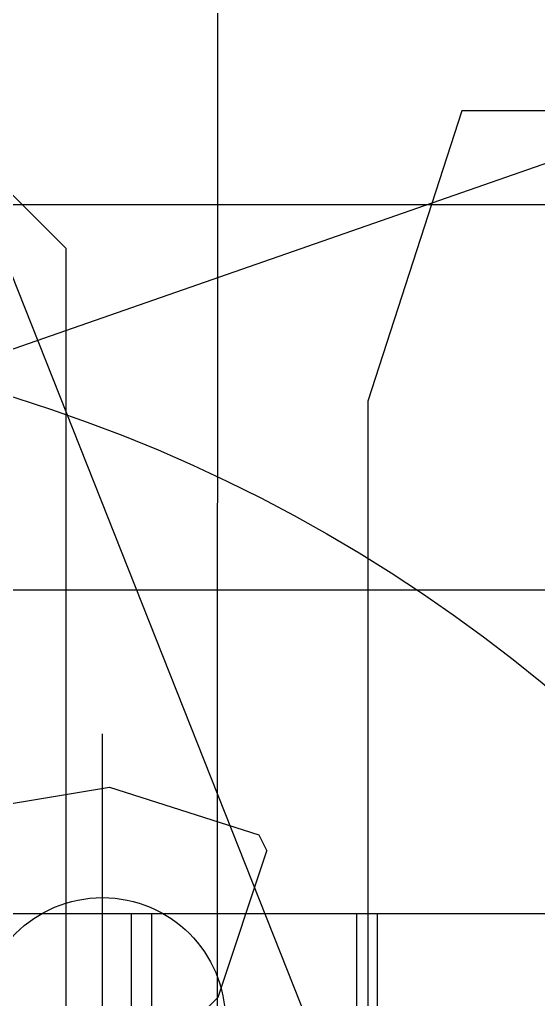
# Model space of a CAD drawing. Extents: x -381 to 213, y -63 to 250.
# Drawn here: x -61.76 to -55.43, y 40.87 to 52.83 of the extents above; entities that cross this region are included whole.
import ezdxf

# ---------------------------------------------------------------- set-up
doc = ezdxf.new("R2010")
doc.units = 0
doc.header["$MEASUREMENT"] = 0
for name, pattern in [('K5LT65535', [0]), ('K5LT_AXLED', [19.5, 15, -1.5, 1.5, -1.5]), ('K5LT_BASIC', [0])]:
    doc.linetypes.add(name, pattern=pattern)
doc.layers.add('Системный слой', color=7, linetype='Continuous')

# ---------------------------------------------------------------- blocks, each defined once
blk = doc.blocks.new('*U')
at = {"layer": 'Системный слой', "color": 5, "linetype": 'K5LT_BASIC'}
for p, q in [((-110.178, 33.852), (-110.15, 86.852)), ((153.224, 36.243), (153.323, 36.05)), ((153.224, 36.243), (153.323, 36.05)), ((43.495, 21.831), (-41.505, 21.831)), ((33.617, 13.178), (42.617, 13.178)), ((36.116, 13.179), (39.116, 13.179)), ((36.116, -1.821), (36.116, 13.179)), ((36.365, 13.179), (38.865, 13.179)), ((36.365, -1.821), (36.365, 13.179)), ((38.865, 13.179), (38.865, -1.821)), ((39.116, 13.179), (39.116, -1.821))]:
    blk.add_line(p, q, dxfattribs=at)
at = {"layer": 'Системный слой', "color": 30, "linetype": 'K5LT_AXLED'}
blk.add_line((35.763, 11.874), (35.763, 15.374), dxfattribs=at)
at = {"layer": 'Системный слой', "color": 5, "linetype": 'K5LT_BASIC'}
for points in [[(148.665, 36.371), (151.402, 36.827), (153.224, 36.243)], [(148.665, 36.371), (151.402, 36.827), (153.224, 36.243)], [(150.761, 32.276), (152.729, 34.264), (153.323, 36.05)], [(150.761, 32.276), (152.729, 34.264), (153.323, 36.05)]]:
    blk.add_lwpolyline(points, dxfattribs=at)
blk = doc.blocks.new('*F')
at = {"layer": 'Системный слой', "color": 5, "linetype": 'K5LT65535'}
for points in [[(-51.102, 49.761), (-128.234, 22.87), (-130.112, 20.429), (-130.112, 14.065), (-53.877, 14.065), (-43.829, 42.392), (-43.829, 45.933)], [(57.084, 15.692), (54.357, 42.488), (52.06, 44.784), (7.561, 44.784), (6.412, 41.243), (6.412, -18.732)], [(-51.58, 12.152), (-51.58, 15.788), (-42.68, 41.722), (-39.714, 44.689), (1.149, 44.689), (2.728, 43.11), (2.728, -18.333), (0.766, -21.534), (-1.148, -21.534)], [(51.001, 17.128), (12.537, 17.128), (12.537, 38.66), (15.36, 41.483), (49.093, 41.483), (50.983, 39.593), (51.001, 17.128)]]:
    blk.add_lwpolyline(points, dxfattribs=at)
at = {"layer": 'Системный слой', "color": 5, "linetype": 'K5LT_BASIC'}
for centre, radius in [((94.013, 5.981), 62.534), ((94.013, 5.981), 62.534), ((29.045, 1.333), 19), ((35.763, 11.874), 1.5)]:
    blk.add_circle(centre, radius, dxfattribs=at)
at = {"layer": 'Системный слой'}
blk.add_blockref('*U', (0, 0), dxfattribs=at)
blk.add_blockref('*U', (0, 0), dxfattribs=at)
blk.add_blockref('*U', (0, 0), dxfattribs=at)
blk.add_blockref('*U', (0, 0), dxfattribs=at)
blk.add_blockref('*U', (0, 0), dxfattribs=at)
blk.add_blockref('*U', (0, 0), dxfattribs=at)
blk.add_blockref('*U', (0, 0), dxfattribs=at)
blk.add_blockref('*U', (0, 0), dxfattribs=at)
blk.add_blockref('*U', (0, 0), dxfattribs=at)
blk.add_blockref('*U', (0, 0), dxfattribs=at)
blk.add_blockref('*U', (0, 0), dxfattribs=at)
blk.add_blockref('*U', (0, 0), dxfattribs=at)
blk.add_blockref('*U', (0, 0), dxfattribs=at)
blk.add_blockref('*U', (0, 0), dxfattribs=at)
blk.add_blockref('*U', (0, 0), dxfattribs=at)
blk.add_blockref('*U', (0, 0), dxfattribs=at)
blk.add_blockref('*U', (0, 0), dxfattribs=at)
blk.add_blockref('*U', (0, 0), dxfattribs=at)
blk.add_blockref('*U', (0, 0), dxfattribs=at)
blk.add_blockref('*U', (0, 0), dxfattribs=at)
blk.add_blockref('*U', (0, 0), dxfattribs=at)
blk.add_blockref('*U', (0, 0), dxfattribs=at)
blk.add_blockref('*U', (0, 0), dxfattribs=at)
blk.add_blockref('*U', (0, 0), dxfattribs=at)
blk.add_blockref('*U', (0, 0), dxfattribs=at)
blk.add_blockref('*U', (0, 0), dxfattribs=at)
blk.add_blockref('*U', (0, 0), dxfattribs=at)
blk.add_blockref('*U', (0, 0), dxfattribs=at)
blk.add_blockref('*U', (0, 0), dxfattribs=at)
blk.add_blockref('*U', (0, 0), dxfattribs=at)
blk.add_blockref('*U', (0, 0), dxfattribs=at)
blk.add_blockref('*U', (0, 0), dxfattribs=at)
blk.add_blockref('*U', (0, 0), dxfattribs=at)
blk.add_blockref('*U', (0, 0), dxfattribs=at)
blk.add_blockref('*U', (0, 0), dxfattribs=at)
blk.add_blockref('*U', (0, 0), dxfattribs=at)
blk.add_blockref('*U', (0, 0), dxfattribs=at)
blk.add_blockref('*U', (0, 0), dxfattribs=at)
blk.add_blockref('*U', (0, 0), dxfattribs=at)
blk.add_blockref('*U', (0, 0), dxfattribs=at)
blk.add_blockref('*U', (0, 0), dxfattribs=at)
blk.add_blockref('*U', (0, 0), dxfattribs=at)
blk.add_blockref('*U', (0, 0), dxfattribs=at)
blk.add_blockref('*U', (0, 0), dxfattribs=at)
blk.add_blockref('*U', (0, 0), dxfattribs=at)
blk.add_blockref('*U', (0, 0), dxfattribs=at)
blk.add_blockref('*U', (0, 0), dxfattribs=at)
blk.add_blockref('*U', (0, 0), dxfattribs=at)
blk.add_blockref('*U', (0, 0), dxfattribs=at)
blk.add_blockref('*U', (0, 0), dxfattribs=at)
blk.add_blockref('*U', (0, 0), dxfattribs=at)
blk.add_blockref('*U', (0, 0), dxfattribs=at)
blk.add_blockref('*U', (0, 0), dxfattribs=at)
blk.add_blockref('*U', (0, 0), dxfattribs=at)
blk.add_blockref('*U', (0, 0), dxfattribs=at)
blk.add_blockref('*U', (0, 0), dxfattribs=at)
blk.add_blockref('*U', (0, 0), dxfattribs=at)
blk.add_blockref('*U', (0, 0), dxfattribs=at)
blk.add_blockref('*U', (0, 0), dxfattribs=at)
blk.add_blockref('*U', (0, 0), dxfattribs=at)
blk.add_blockref('*U', (0, 0), dxfattribs=at)
blk.add_blockref('*U', (0, 0), dxfattribs=at)
blk.add_blockref('*U', (0, 0), dxfattribs=at)
blk.add_blockref('*U', (0, 0), dxfattribs=at)
blk.add_blockref('*U', (0, 0), dxfattribs=at)
blk.add_blockref('*U', (0, 0), dxfattribs=at)
blk.add_blockref('*U', (0, 0), dxfattribs=at)
blk.add_blockref('*U', (0, 0), dxfattribs=at)
blk.add_blockref('*U', (0, 0), dxfattribs=at)
blk.add_blockref('*U', (0, 0), dxfattribs=at)
blk.add_blockref('*U', (0, 0), dxfattribs=at)
blk.add_blockref('*U', (0, 0), dxfattribs=at)
blk.add_blockref('*U', (0, 0), dxfattribs=at)
blk.add_blockref('*U', (0, 0), dxfattribs=at)
blk.add_blockref('*U', (0, 0), dxfattribs=at)
blk.add_blockref('*U', (0, 0), dxfattribs=at)
blk.add_blockref('*U', (0, 0), dxfattribs=at)
blk.add_blockref('*U', (0, 0), dxfattribs=at)
blk.add_blockref('*U', (0, 0), dxfattribs=at)
blk.add_blockref('*U', (0, 0), dxfattribs=at)
blk.add_blockref('*U', (0, 0), dxfattribs=at)
blk.add_blockref('*U', (0, 0), dxfattribs=at)
blk.add_blockref('*U', (0, 0), dxfattribs=at)
blk.add_blockref('*U', (0, 0), dxfattribs=at)
blk.add_blockref('*U', (0, 0), dxfattribs=at)
blk.add_blockref('*U', (0, 0), dxfattribs=at)
blk.add_blockref('*U', (0, 0), dxfattribs=at)
blk.add_blockref('*U', (0, 0), dxfattribs=at)
blk.add_blockref('*U', (0, 0), dxfattribs=at)
blk.add_blockref('*U', (0, 0), dxfattribs=at)
blk.add_blockref('*U', (0, 0), dxfattribs=at)
blk.add_blockref('*U', (0, 0), dxfattribs=at)
blk.add_blockref('*U', (0, 0), dxfattribs=at)
blk.add_blockref('*U', (0, 0), dxfattribs=at)
blk.add_blockref('*U', (0, 0), dxfattribs=at)
blk.add_blockref('*U', (0, 0), dxfattribs=at)
blk.add_blockref('*U', (0, 0), dxfattribs=at)
blk.add_blockref('*U', (0, 0), dxfattribs=at)
blk.add_blockref('*U', (0, 0), dxfattribs=at)
blk.add_blockref('*U', (0, 0), dxfattribs=at)
blk.add_blockref('*U', (0, 0), dxfattribs=at)
blk.add_blockref('*U', (0, 0), dxfattribs=at)
blk.add_blockref('*U', (0, 0), dxfattribs=at)
blk.add_blockref('*U', (0, 0), dxfattribs=at)
blk.add_blockref('*U', (0, 0), dxfattribs=at)
blk.add_blockref('*U', (0, 0), dxfattribs=at)
blk.add_blockref('*U', (0, 0), dxfattribs=at)
blk.add_blockref('*U', (0, 0), dxfattribs=at)
blk.add_blockref('*U', (0, 0), dxfattribs=at)
blk.add_blockref('*U', (0, 0), dxfattribs=at)
blk.add_blockref('*U', (0, 0), dxfattribs=at)
blk.add_blockref('*U', (0, 0), dxfattribs=at)
blk.add_blockref('*U', (0, 0), dxfattribs=at)
blk.add_blockref('*U', (0, 0), dxfattribs=at)
blk.add_blockref('*U', (0, 0), dxfattribs=at)
blk.add_blockref('*U', (0, 0), dxfattribs=at)
blk.add_blockref('*U', (0, 0), dxfattribs=at)
blk.add_blockref('*U', (0, 0), dxfattribs=at)
blk.add_blockref('*U', (0, 0), dxfattribs=at)
blk.add_blockref('*U', (0, 0), dxfattribs=at)
blk.add_blockref('*U', (0, 0), dxfattribs=at)
blk.add_blockref('*U', (0, 0), dxfattribs=at)
blk.add_blockref('*U', (0, 0), dxfattribs=at)
blk.add_blockref('*U', (0, 0), dxfattribs=at)
blk.add_blockref('*U', (0, 0), dxfattribs=at)
blk.add_blockref('*U', (0, 0), dxfattribs=at)
blk.add_blockref('*U', (0, 0), dxfattribs=at)
blk.add_blockref('*U', (0, 0), dxfattribs=at)
blk.add_blockref('*U', (0, 0), dxfattribs=at)
blk.add_blockref('*U', (0, 0), dxfattribs=at)
blk.add_blockref('*U', (0, 0), dxfattribs=at)
blk.add_blockref('*U', (0, 0), dxfattribs=at)
blk.add_blockref('*U', (0, 0), dxfattribs=at)
blk.add_blockref('*U', (0, 0), dxfattribs=at)
blk.add_blockref('*U', (0, 0), dxfattribs=at)
blk.add_blockref('*U', (0, 0), dxfattribs=at)
blk.add_blockref('*U', (0, 0), dxfattribs=at)
blk.add_blockref('*U', (0, 0), dxfattribs=at)
blk.add_blockref('*U', (0, 0), dxfattribs=at)
blk.add_blockref('*U', (0, 0), dxfattribs=at)
blk.add_blockref('*U', (0, 0), dxfattribs=at)
blk.add_blockref('*U', (0, 0), dxfattribs=at)
blk.add_blockref('*U', (0, 0), dxfattribs=at)
blk.add_blockref('*U', (0, 0), dxfattribs=at)
blk.add_blockref('*U', (0, 0), dxfattribs=at)
blk.add_blockref('*U', (0, 0), dxfattribs=at)
blk.add_blockref('*U', (0, 0), dxfattribs=at)
blk.add_blockref('*U', (0, 0), dxfattribs=at)
blk.add_blockref('*U', (0, 0), dxfattribs=at)
blk.add_blockref('*U', (0, 0), dxfattribs=at)
blk.add_blockref('*U', (0, 0), dxfattribs=at)
blk.add_blockref('*U', (0, 0), dxfattribs=at)
blk.add_blockref('*U', (0, 0), dxfattribs=at)
blk.add_blockref('*U', (0, 0), dxfattribs=at)
blk.add_blockref('*U', (0, 0), dxfattribs=at)
blk.add_blockref('*U', (0, 0), dxfattribs=at)
blk.add_blockref('*U', (0, 0), dxfattribs=at)
blk.add_blockref('*U', (0, 0), dxfattribs=at)
blk.add_blockref('*U', (0, 0), dxfattribs=at)
blk.add_blockref('*U', (0, 0), dxfattribs=at)
blk.add_blockref('*U', (0, 0), dxfattribs=at)
blk.add_blockref('*U', (0, 0), dxfattribs=at)
blk.add_blockref('*U', (0, 0), dxfattribs=at)
blk.add_blockref('*U', (0, 0), dxfattribs=at)
blk.add_blockref('*U', (0, 0), dxfattribs=at)
blk.add_blockref('*U', (0, 0), dxfattribs=at)
blk.add_blockref('*U', (0, 0), dxfattribs=at)
blk.add_blockref('*U', (0, 0), dxfattribs=at)
blk.add_blockref('*U', (0, 0), dxfattribs=at)
blk.add_blockref('*U', (0, 0), dxfattribs=at)
blk.add_blockref('*U', (0, 0), dxfattribs=at)
blk.add_blockref('*U', (0, 0), dxfattribs=at)
blk.add_blockref('*U', (0, 0), dxfattribs=at)
blk.add_blockref('*U', (0, 0), dxfattribs=at)
blk.add_blockref('*U', (0, 0), dxfattribs=at)
blk.add_blockref('*U', (0, 0), dxfattribs=at)
blk.add_blockref('*U', (0, 0), dxfattribs=at)
blk.add_blockref('*U', (0, 0), dxfattribs=at)
blk.add_blockref('*U', (0, 0), dxfattribs=at)
blk.add_blockref('*U', (0, 0), dxfattribs=at)
blk.add_blockref('*U', (0, 0), dxfattribs=at)
blk.add_blockref('*U', (0, 0), dxfattribs=at)
blk.add_blockref('*U', (0, 0), dxfattribs=at)
blk.add_blockref('*U', (0, 0), dxfattribs=at)
blk.add_blockref('*U', (0, 0), dxfattribs=at)
blk.add_blockref('*U', (0, 0), dxfattribs=at)
blk.add_blockref('*U', (0, 0), dxfattribs=at)
blk.add_blockref('*U', (0, 0), dxfattribs=at)
blk.add_blockref('*U', (0, 0), dxfattribs=at)
blk.add_blockref('*U', (0, 0), dxfattribs=at)
blk.add_blockref('*U', (0, 0), dxfattribs=at)
blk.add_blockref('*U', (0, 0), dxfattribs=at)
blk.add_blockref('*U', (0, 0), dxfattribs=at)
blk.add_blockref('*U', (0, 0), dxfattribs=at)
blk.add_blockref('*U', (0, 0), dxfattribs=at)
blk.add_blockref('*U', (0, 0), dxfattribs=at)
blk.add_blockref('*U', (0, 0), dxfattribs=at)
blk.add_blockref('*U', (0, 0), dxfattribs=at)
blk.add_blockref('*U', (0, 0), dxfattribs=at)
blk.add_blockref('*U', (0, 0), dxfattribs=at)
blk.add_blockref('*U', (0, 0), dxfattribs=at)
blk.add_blockref('*U', (0, 0), dxfattribs=at)
blk.add_blockref('*U', (0, 0), dxfattribs=at)
blk.add_blockref('*U', (0, 0), dxfattribs=at)
blk.add_blockref('*U', (0, 0), dxfattribs=at)
blk.add_blockref('*U', (0, 0), dxfattribs=at)
blk.add_blockref('*U', (0, 0), dxfattribs=at)

msp = doc.modelspace()

# ---------------------------------------------------------------- linework, layer by layer
at = {"layer": 'Системный слой', "color": 5, "linetype": 'K5LT_BASIC'}
msp.add_line((-46.646, 11.315), (-80.316, 96.308), dxfattribs=at)

# ---------------------------------------------------------------- block references
at = {"layer": 'Системный слой'}
for p in [(-96.515, 28.741), (-63.927, 6.935), (50.828, 6.909), (-212.068, 6.637), (10.927, 6.609)]:
    msp.add_blockref('*F', p, dxfattribs=at)

doc.saveas('drawing.dxf')
